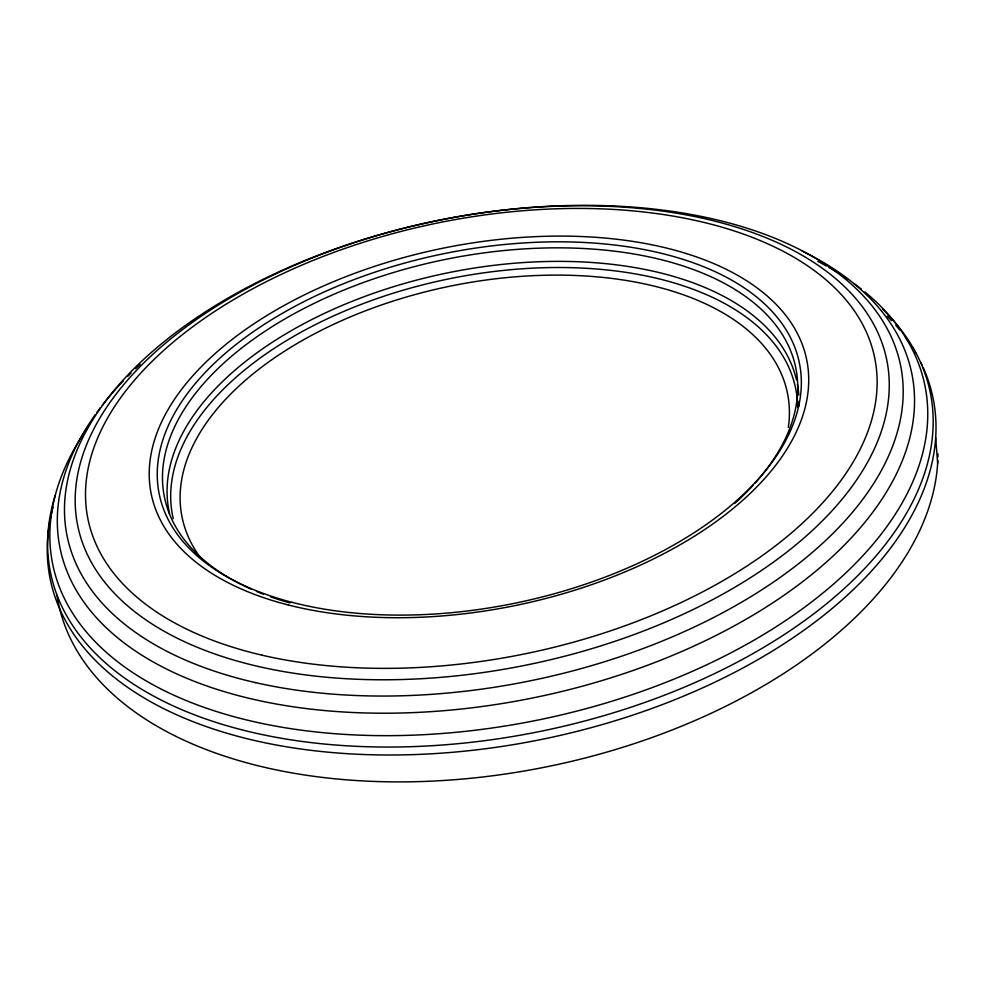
<?xml version="1.0" encoding="UTF-8"?>
<svg xmlns="http://www.w3.org/2000/svg" width="987" height="987" viewBox="0 0 987 987"><rect width="100%" height="100%" fill="white"/><g stroke="black" fill="none" stroke-linecap="round" stroke-linejoin="round"><path stroke-width="1.48" d="M935.676 437.636L937.65 463.372M200.497 557.741A308.98 172.515 -11.6 0 1 441.584 287.982A308.98 172.515 -11.6 0 1 788.342 427.433M235.782 581.59A322.231 176.525 -11.6 0 1 249.736 341.897A322.231 176.525 -11.6 0 1 670.111 262.036A322.231 176.525 -11.6 0 1 755.277 482.902M753.18 485.234A322.231 176.525 -11.6 0 1 734.673 503.481M289.981 602.921A322.231 176.525 -11.6 0 1 270.5 596.79M263.369 594.162A322.231 176.525 -11.6 0 1 256.472 591.398M251.117 589.091A322.231 176.525 -11.6 0 1 237.25 582.379M802.135 251.068A434.736 241.692 -11.6 0 1 815.274 571.609A434.736 241.692 -11.6 0 1 258.52 700.474A434.736 241.692 -11.6 0 1 95.258 414.688M96.96 412.307A434.736 241.692 -11.6 0 1 100.477 407.569M102.29 405.213A434.736 241.692 -11.6 0 1 123.313 380.896M127.681 376.405A434.736 241.692 -11.6 0 1 131.024 373.074M135.564 368.682A434.736 241.692 -11.6 0 1 140.191 364.339M864.834 291.93A445.162 250.032 -11.6 0 1 516.238 724.162A445.162 250.032 -11.6 0 1 87.461 427.852M817.853 261.432A445.162 250.032 -11.6 0 1 826.292 265.947M829.055 267.502A445.162 250.032 -11.6 0 1 837.21 272.338M839.888 273.991A445.162 250.032 -11.6 0 1 847.71 279.136M854.026 283.577A445.162 250.032 -11.6 0 1 861.318 289.092M882.575 309.178A448.999 253.659 -11.6 0 1 556.532 727.9A448.999 253.659 -11.6 0 1 55.025 495.906M923.178 367.509A450.603 255.719 -11.6 0 1 509.193 745.308A450.603 255.719 -11.6 0 1 53.051 507.059M887.214 316.185A450.603 255.719 -11.6 0 1 891.582 320.701M895.777 325.34A450.603 255.719 -11.6 0 1 899.823 330.09M905.535 337.431A450.603 255.719 -11.6 0 1 907.337 339.935M912.469 347.572A450.603 255.719 -11.6 0 1 915.628 352.791M920.624 362.093A450.603 255.719 -11.6 0 1 921.932 364.795M937.958 453.81A447.407 258.779 -11.6 0 1 937.921 456.993M937.823 460.176A447.407 258.779 -11.6 0 1 510.661 773.216A447.407 258.779 -11.6 0 1 57.012 595.494M173.231 518.619A317.95 177.031 -11.6 0 1 463.125 276.126A317.95 177.031 -11.6 0 1 797.656 407.249M797.434 384.362A320.541 177.685 -11.6 0 1 798.816 395.01M799.088 401.228A320.541 177.685 -11.6 0 1 799.038 405.941M169.554 513.585A320.541 177.685 -11.6 0 1 443.04 273.818A320.541 177.685 -11.6 0 1 796.497 379.921M292.3 602.391A326.734 178.351 -11.6 0 0 799.865 400.154A326.734 178.351 -11.6 0 0 345.684 282.85A326.734 178.351 -11.6 0 0 292.3 602.391M288.352 604.994A334.556 182.299 -11.6 0 0 807.304 397.218A334.556 182.299 -11.6 0 0 341.218 278.507A334.556 182.299 -11.6 0 0 288.352 604.994M262.048 655.183A401.536 219.817 -11.6 0 0 876.333 396.478A401.536 219.817 -11.6 0 0 305.563 263.541A401.536 219.817 -11.6 0 0 262.048 655.183M258.471 666.509A412.924 226.652 -11.6 0 0 888.571 398.6A412.924 226.652 -11.6 0 0 299.592 263.134A412.924 226.652 -11.6 0 0 258.471 666.509M255.423 682.597A425.385 234.758 -11.6 0 0 902.624 404.139A425.385 234.758 -11.6 0 0 293.472 265.343A425.385 234.758 -11.6 0 0 255.423 682.597"/></g></svg>
